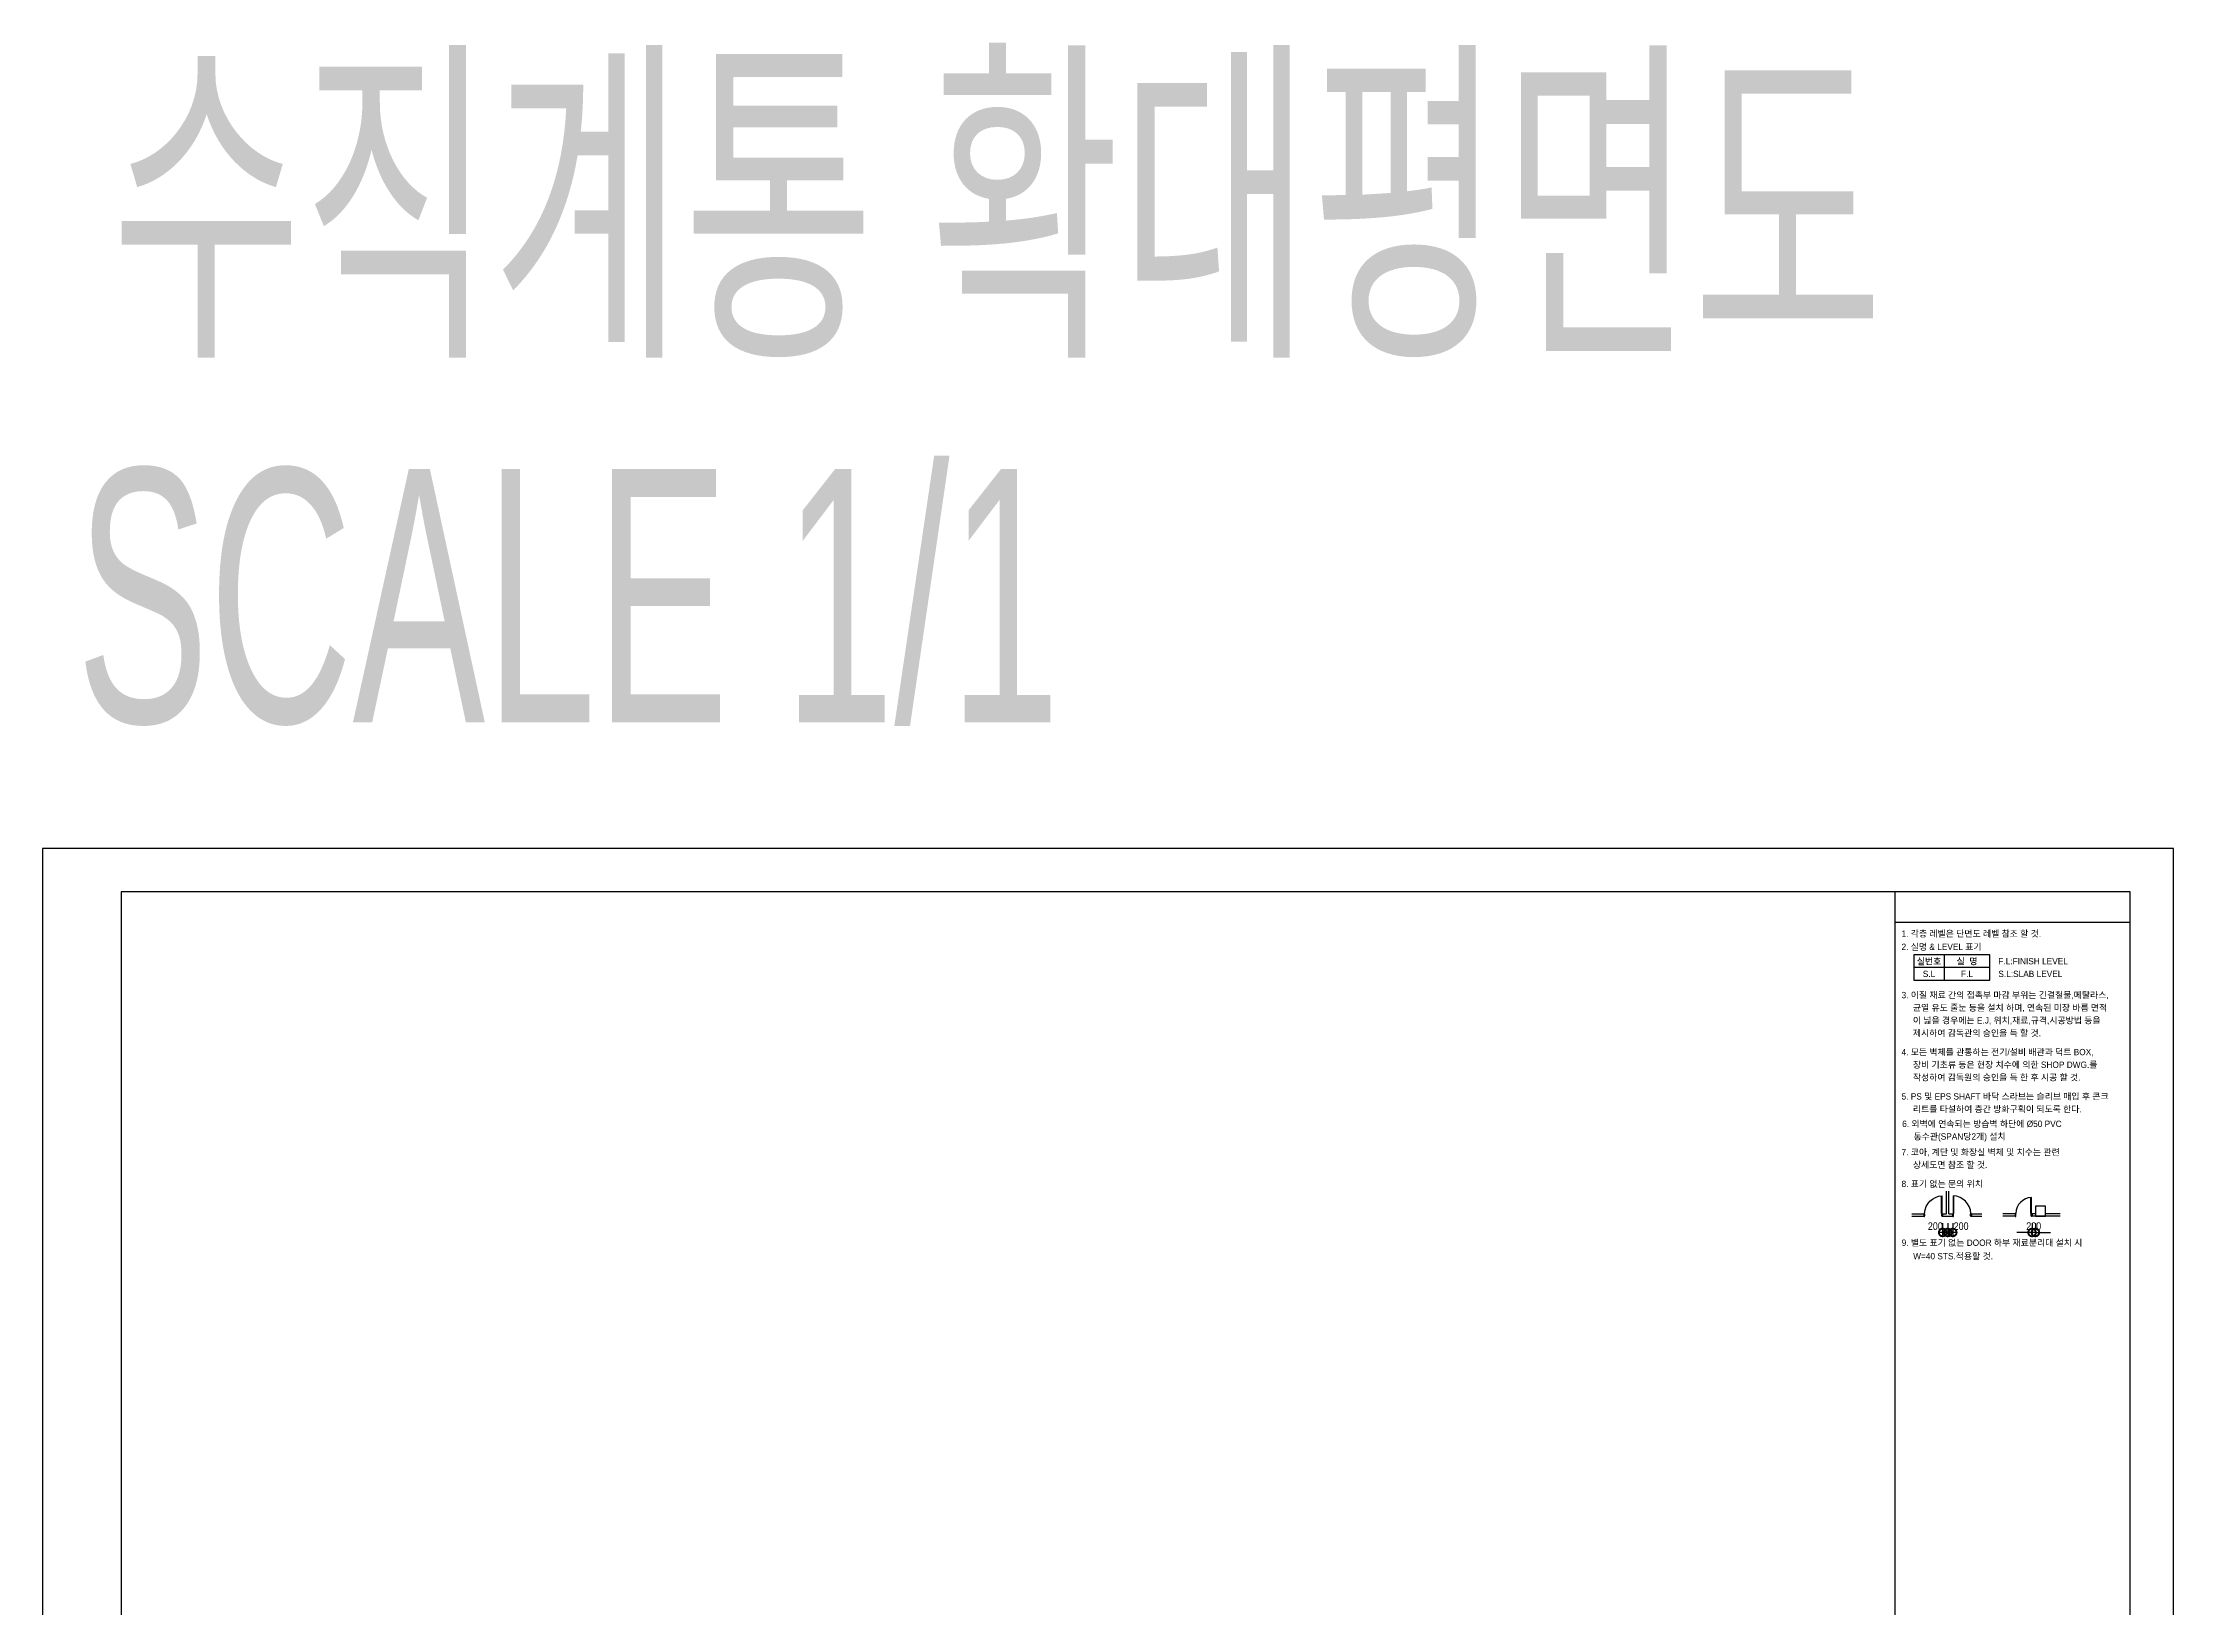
# Model space of a CAD drawing. Header units: millimetres. Extents: x -324 to 841, y -324 to 912.
# Drawn here: x 0 to 841, y 294 to 912 of the extents above; entities that cross this region are included whole.
import ezdxf
from ezdxf.enums import TextEntityAlignment as Align

# ---------------------------------------------------------------- set-up
doc = ezdxf.new("R2010")
doc.units = ezdxf.units.MM
doc.layers.get('0').update_dxf_attribs({"linetype": 'CONTINUOUS'})
doc.layers.get('Defpoints').update_dxf_attribs({"linetype": 'CONTINUOUS'})
doc.layers.add('A-DIM', color=7, linetype='CONTINUOUS')
doc.layers.add('A-TEXT-NOTE', color=7, linetype='CONTINUOUS')
doc.layers.add('NOPLOT', color=193, linetype='CONTINUOUS', plot=False)
doc.styles.add('Gdim', font='', dxfattribs={"width": 0.9})
doc.styles.add('Gtx', font='')
doc.styles.get('Gdim').set_extended_font_data('Dotum')
doc.styles.get('Gtx').set_extended_font_data('Dotum')
doc.dimstyles.new('Gdim1', dxfattribs={"dimtxt": 3, "dimasz": 6, "dimexe": 1.5, "dimexo": 2, "dimgap": 1, "dimtad": 1, "dimdec": 0, "dimzin": 0, "dimdsep": 46, "dimtxsty": 'Gdim', "dimblk": 'DOTSMALL', "dimcen": 1.5, "dimdle": 1.5, "dimclrd": 1, "dimclre": 1, "dimclrt": 256, "dimazin": 0, "dimtfac": 1, "dimtdec": 0, "dimtix": 1, "dimtmove": 2, "dimatfit": 3, "dimldrblk": 'DOTSMALL', "dimfxl": 1.5, "dimtolj": 1, "dimtzin": 0, "dimlwd": -1, "dimlwe": -1, "dimarcsym": 0})

# ---------------------------------------------------------------- blocks, each defined once
blk = doc.blocks.new('APD229')
for p, q in [((0, 96), (0, -96)), ((34, 96), (0, 96)), ((34, 96), (34, 1129)), ((34, 48), (34, 96)), ((48, 48), (34, 48)), ((48, -48), (48, 48)), ((72, 96), (72, 1128)), ((0, -96), (34, -96)), ((34, -96), (34, -48)), ((34, -48), (48, -48))]:
    blk.add_line(p, q)
blk.add_lwpolyline([(34, 96), (72, 96)])
blk.add_lwpolyline([(1100, 96), (1100, -96), (1066, -96), (1066, -48), (1052, -48), (1052, 48), (1066, 48), (1066, 96)], close=True)
blk.add_arc((1, 64), 1066, 1.73672, 88.26328)
blk = doc.blocks.new('APD227')
for p, q in [((0, 96), (0, -96)), ((34, 96), (0, 96)), ((34, 48), (34, 96)), ((48, 48), (34, 48)), ((48, -48), (48, 48)), ((72, 96), (72, 1028)), ((0, -96), (34, -96)), ((34, -96), (34, -48)), ((34, -48), (48, -48))]:
    blk.add_line(p, q)
blk.add_lwpolyline([(34, 96), (34, 1029, -0.3964514), (966, 96, -0.3964514)], format="xyb")
blk.add_lwpolyline([(34, 96), (72, 96)])
blk.add_lwpolyline([(1000, 96), (1000, -96), (966, -96), (966, -48), (952, -48), (952, 48), (966, 48), (966, 96)], close=True)
blk = doc.blocks.new('_DotSmall')
at = {"color": 0, "linetype": 'ByBlock', "const_width": 0.5}
blk.add_lwpolyline([(-0.0625, 0, 1), (0.0625, 0, 1)], format="xyb", close=True, dxfattribs=at)
blk = doc.blocks.new('*D5')
at = {"layer": 'A-DIM', "color": 1, "transparency": 16777216}
for p, q in [((785.21, 446.16), (785.21, 440.99)), ((786.55, 446.16), (786.55, 440.99)), ((785.21, 442.49), (779.21, 442.49)), ((786.55, 442.49), (785.21, 442.49)), ((786.55, 442.49), (792.55, 442.49))]:
    blk.add_line(p, q, dxfattribs=at)
at = {"layer": 'Defpoints', "color": 0, "transparency": 16777216}
for p in [(785.21, 448.16), (786.55, 448.16), (785.21, 442.49)]:
    blk.add_point(p, dxfattribs=at)
at = {"layer": 'A-DIM', "color": 1, "transparency": 16777216, "xscale": 6, "yscale": 6, "zscale": 6}
blk.add_blockref('_DotSmall', (785.21, 442.49), dxfattribs=at)
at = {"layer": 'A-DIM', "color": 1, "transparency": 16777216, "xscale": 6, "yscale": 6, "zscale": 6, "rotation": 180}
blk.add_blockref('_DotSmall', (786.55, 442.49), dxfattribs=at)
at = {"layer": 'A-DIM', "transparency": 16777216, "insert": (785.88, 444.99), "char_height": 3, "attachment_point": 5, "style": 'Gdim'}
blk.add_mtext('\\A1;200', dxfattribs=at)
blk = doc.blocks.new('*D6')
at = {"layer": 'A-DIM', "color": 1, "transparency": 16777216}
for p, q in [((749.93, 446.16), (749.93, 440.99)), ((751.93, 446.16), (751.93, 440.99)), ((753.43, 442.49), (748.43, 442.49))]:
    blk.add_line(p, q, dxfattribs=at)
at = {"layer": 'Defpoints', "color": 0, "transparency": 16777216}
for p in [(749.93, 448.16), (751.93, 448.16), (749.93, 442.49)]:
    blk.add_point(p, dxfattribs=at)
at = {"layer": 'A-DIM', "color": 1, "transparency": 16777216, "xscale": 6, "yscale": 6, "zscale": 6, "rotation": 180}
blk.add_blockref('_DotSmall', (749.93, 442.49), dxfattribs=at)
at = {"layer": 'A-DIM', "color": 1, "transparency": 16777216, "xscale": 6, "yscale": 6, "zscale": 6}
blk.add_blockref('_DotSmall', (751.93, 442.49), dxfattribs=at)
at = {"layer": 'A-DIM', "transparency": 16777216, "insert": (747.04, 444.97), "char_height": 3, "attachment_point": 5, "style": 'Gdim'}
blk.add_mtext('\\A1;200', dxfattribs=at)
blk = doc.blocks.new('*D7')
at = {"layer": 'A-DIM', "color": 1, "transparency": 16777216}
for p, q in [((751.93, 446.16), (751.93, 440.99)), ((753.93, 446.16), (753.93, 440.99)), ((755.43, 442.49), (750.43, 442.49))]:
    blk.add_line(p, q, dxfattribs=at)
at = {"layer": 'Defpoints', "color": 0, "transparency": 16777216}
for p in [(751.93, 448.16), (753.93, 448.16), (751.93, 442.49)]:
    blk.add_point(p, dxfattribs=at)
at = {"layer": 'A-DIM', "color": 1, "transparency": 16777216, "xscale": 6, "yscale": 6, "zscale": 6, "rotation": 180}
blk.add_blockref('_DotSmall', (751.93, 442.49), dxfattribs=at)
at = {"layer": 'A-DIM', "color": 1, "transparency": 16777216, "xscale": 6, "yscale": 6, "zscale": 6}
blk.add_blockref('_DotSmall', (753.93, 442.49), dxfattribs=at)
at = {"layer": 'A-DIM', "transparency": 16777216, "insert": (757.21, 444.97), "char_height": 3, "attachment_point": 5, "style": 'Gdim'}
blk.add_mtext('\\A1;200', dxfattribs=at)

msp = doc.modelspace()

# ---------------------------------------------------------------- linework, layer by layer
at = {"layer": 'A-TEXT-NOTE'}
for p, q in [((768.55, 547.05), (738.55, 547.05)), ((751.43, 449.9), (751.43, 458.77)), ((752.43, 449.9), (752.43, 458.77)), ((737.83, 449.9), (742.6, 449.9)), ((737.83, 448.9), (742.6, 448.9)), ((742.6, 448.9), (742.6, 449.9)), ((749.93, 448.9), (749.93, 449.9)), ((749.93, 449.9), (751.43, 449.9)), ((749.93, 448.9), (753.93, 448.9)), ((752.43, 449.9), (753.93, 449.9)), ((753.93, 448.9), (753.93, 449.9)), ((761.27, 448.9), (761.27, 449.9)), ((761.27, 449.9), (765.35, 449.9)), ((761.27, 448.9), (765.35, 448.9)), ((778.55, 449.9), (773.65, 449.9)), ((778.55, 448.9), (773.65, 448.9)), ((786.55, 449.9), (785.21, 449.9)), ((796.31, 448.9), (785.21, 448.9)), ((796.31, 449.9), (790.55, 449.9))]:
    msp.add_line(p, q, dxfattribs=at)
for points in [[(768.55, 552.05), (738.55, 552.05), (738.55, 542.05), (768.55, 542.05)], [(786.55, 452.9), (786.55, 448.9), (790.55, 448.9), (790.55, 452.9)]]:
    msp.add_lwpolyline(points, close=True, dxfattribs=at)
msp.add_lwpolyline([(750.55, 552.05), (750.55, 542.05)], dxfattribs=at)
at = {"layer": 'NOPLOT'}
for p, q in [((731, 577), (731, 17)), ((731, 565), (824, 565))]:
    msp.add_line(p, q, dxfattribs=at)
for points in [[(0, 0), (841, 0), (841, 594), (0, 594)], [(31, 17), (824, 17), (824, 577), (31, 577)]]:
    msp.add_lwpolyline(points, close=True, dxfattribs=at)

# ---------------------------------------------------------------- block references
at = {"layer": 'A-TEXT-NOTE', "yscale": 0.006666666666666664, "zscale": 0.006666666666666664}
for name, p, xscale in [('APD229', (749.93, 449.4), -0.006666666666666664), ('APD229', (753.93, 449.4), 0.006666666666666664), ('APD227', (785.21, 449.4), -0.006666666666666664)]:
    msp.add_blockref(name, p, dxfattribs=dict(at, xscale=xscale))

# ---------------------------------------------------------------- texts
at = {"layer": 'A-TEXT-NOTE', "color": 3, "style": 'Gtx', "width": 0.6}
for s, p in [('수직계통 확대평면도', (27.11, 848.35)), ('SCALE 1/1', (13.3, 693.82))]:
    msp.add_text(s, height=100, dxfattribs=at).set_placement(p, align=Align.MIDDLE_LEFT)
at = {"layer": 'A-TEXT-NOTE', "style": 'Gtx'}
for s, p in [('2. 실명 & LEVEL 표기', (733.71, 555.23)), ('1. 각층 레벨은 단면도 레벨 참조 할 것.', (733.71, 560.43)), ('F.L:FINISH LEVEL', (771.92, 549.55)), ('S.L:SLAB LEVEL', (771.92, 544.55)), ('3. 이질 재료 간의 접촉부 마감 부위는 긴결철물,메탈라스,', (733.71, 536.2)), ('균열 유도 줄눈 등을 설치 하며, 연속된 미장 바름 면적', (738.19, 531.2)), ('제시하여 감독관의 승인을 득 할 것.', (738.19, 521.2)), ('이 넓을 경우에는 E.J, 위치,재료,규격,시공방법 등을', (738.19, 526.2)), ('4. 모든 벽체를 관통하는 전기/설비 배관과 덕트 BOX,', (733.71, 513.7)), ('장비 기초류 등은 현장 치수에 의한 SHOP DWG.를', (738.19, 508.7)), ('작성하여 감독원의 승인을 득 한 후 시공 할 것.', (738.19, 503.7)), ('5. PS 및 EPS SHAFT 바닥 스라브는 슬리브 매입 후 콘크', (733.71, 496.2)), ('리트를 타설하여 층간 방화구획이 되도록 한다.', (738.19, 491.2)), ('7. 코아, 계단 및 화장실 벽체 및 치수는 관련', (733.71, 474.18)), ('8. 표기 없는 문의 위치', (733.71, 461.68)), ('상세도면 참조 할 것.', (738.19, 469.18))]:
    msp.add_text(s, height=2.5, dxfattribs=at).set_placement(p, align=Align.MIDDLE_LEFT)
for s, p in [('실번호', (744.55, 549.55)), ('실  명', (759.55, 549.55)), ('S.L', (744.55, 544.55)), ('F.L', (759.55, 544.55))]:
    msp.add_text(s, height=2.5, dxfattribs=at).set_placement(p, align=Align.MIDDLE_CENTER)
for s, p in [('실번호', (744.55, 549.55)), ('실  명', (759.55, 549.55)), ('S.L', (744.55, 544.55)), ('F.L', (759.55, 544.55))]:
    msp.add_text(s, height=2.5, dxfattribs=at).set_placement(p, align=Align.MIDDLE)
for s, p in [('6. 외벽에 연속되는 방습벽 하단에 Ø50 PVC', (733.97, 484.12)), ('통수관(SPAN당2개) 설치', (738.43, 479.12)), ('9. 별도 표기 없는 DOOR 하부 재료분리대 설치 시', (733.75, 437.21)), ('W=40 STS.적용할 것.', (738.3, 431.89))]:
    msp.add_text(s, height=2.5, dxfattribs=at).set_placement(p)

# ---------------------------------------------------------------- dimensions: what is measured, and where the dimension line sits
at = {"layer": 'A-DIM'}
for base, p1, p2, picture, middle in [((749.93, 442.49), (751.93, 448.16), (749.93, 448.16), '*D6', (747.04, 444.97)), ((751.93, 442.49), (753.93, 448.16), (751.93, 448.16), '*D7', (757.21, 444.97))]:
    dim = msp.add_linear_dim(base=base, p1=p1, p2=p2, text='200', dimstyle='Gdim1', dxfattribs=at)
    dim.commit()
    dim.dimension.update_dxf_attribs({"geometry": picture, "text_midpoint": middle, "dimtype": 160})
dim = msp.add_linear_dim(base=(785.21, 442.49), p1=(786.55, 448.16), p2=(785.21, 448.16), text='200', dimstyle='Gdim1', dxfattribs=at)
dim.commit()
dim.dimension.update_dxf_attribs({"geometry": '*D5', "text_midpoint": (785.88, 444.99)})

doc.saveas('drawing.dxf')
